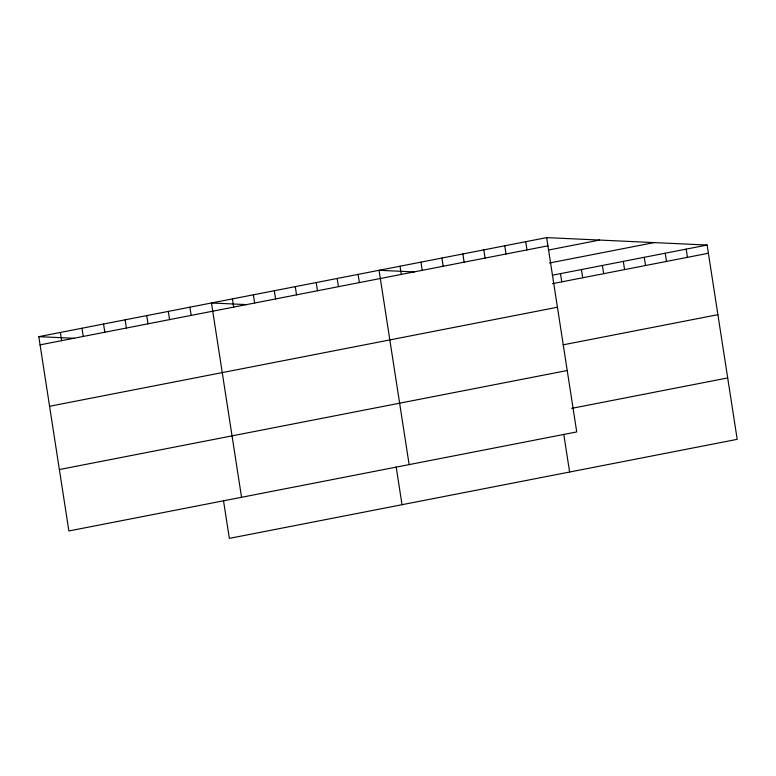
<?xml version="1.0" encoding="UTF-8"?>
<svg xmlns="http://www.w3.org/2000/svg" width="776" height="776" viewBox="0 0 776 776"><rect width="100%" height="100%" fill="white"/><g stroke="black" fill="none" stroke-linecap="round" stroke-linejoin="round"><path stroke-width="1.16" d="M546.653 237.621L576.733 431.922L68.88 530.959L38.8 336.658L546.653 237.621L707.12 245.041L737.2 439.342L229.347 538.379L223.498 500.588M40.071 344.864L547.924 245.827M548.399 250.056L599.606 240.065M549.418 263.015L654.168 242.587M552.328 275.228L707.12 245.041M552.444 283.667L708.391 253.257M49.577 406.275L557.43 307.238M563.114 344.845L717.897 314.668M59.374 469.548L567.217 370.511M571.737 408.351L727.694 377.931M414.365 271.93L379.057 270.3L409.136 464.611M246.768 304.619L211.47 302.98L241.549 497.29M38.8 336.658L74.108 338.287M686.168 249.125L687.439 257.341M665.226 253.209L666.497 261.425M644.274 257.293L645.545 265.508M623.322 261.386L624.593 269.592M602.38 265.47L603.65 273.676M581.428 269.553L582.698 277.76M560.476 273.637L561.746 281.853M563.764 434.24L569.613 472.031M525.701 241.705L526.972 249.92M504.749 245.788L506.02 254.004M483.807 249.872L485.078 258.088M462.855 253.956L464.126 262.172M441.903 258.049L443.174 266.255M420.961 262.133L422.231 270.339M400.009 266.216L401.279 274.432M396.167 466.919L402.016 504.71M358.114 274.384L359.385 282.6M337.162 278.468L338.433 286.683M316.21 282.551L317.481 290.767M295.268 286.645L296.539 294.851M274.316 290.728L275.587 298.935M253.364 294.812L254.635 303.028M232.422 298.896L233.692 307.112M189.887 307.189L191.158 315.405M168.305 311.399L169.575 319.615M146.722 315.609L147.993 323.825M125.13 319.819L126.41 328.035M103.547 324.029L104.818 332.235M81.965 328.238L83.236 336.445M60.383 332.448L61.653 340.654"/></g></svg>
